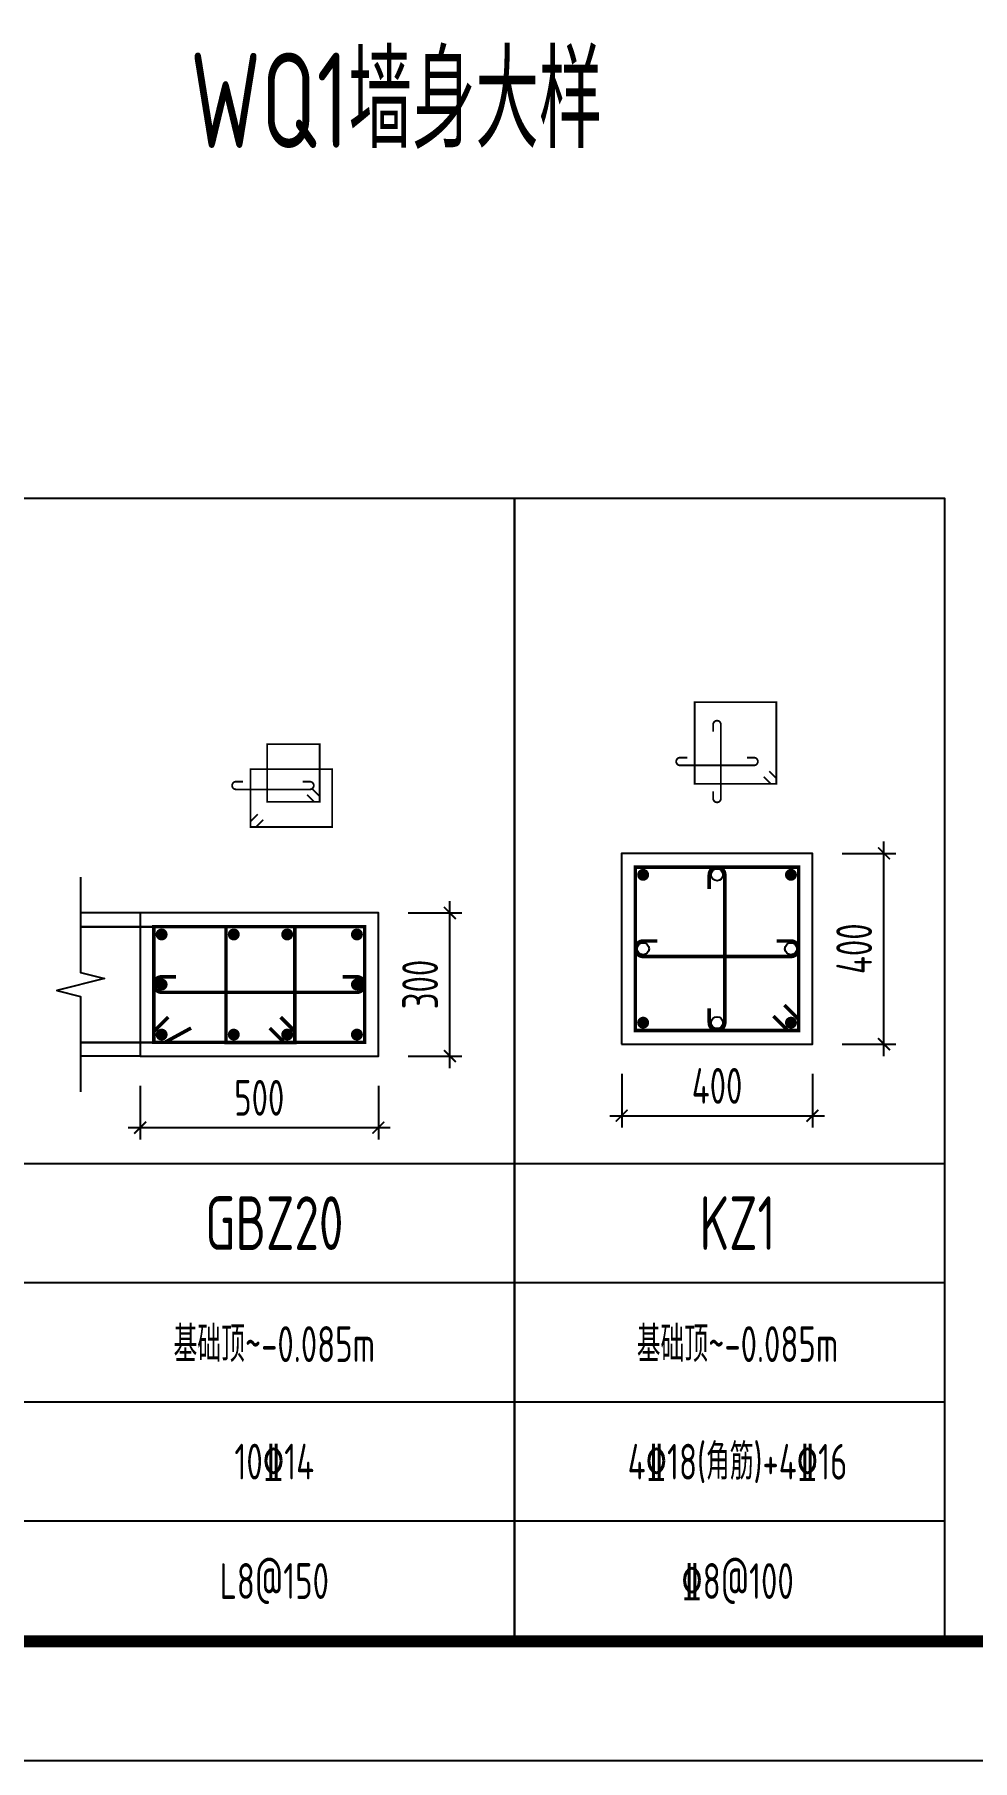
# Model space of a CAD drawing. Extents: x -461650 to 361314, y 245336 to 769729.
# Drawn here: x -71475 to -63608, y 676683 to 691156 of the extents above; entities that cross this region are included whole.
import ezdxf
from ezdxf.enums import TextEntityAlignment as Align

# ---------------------------------------------------------------- set-up
doc = ezdxf.new("R2010")
doc.units = 0
doc.header["$LTSCALE"] = 1000
doc.layers.get('0').update_dxf_attribs({"linetype": 'CONTINUOUS'})
doc.layers.get('DEFPOINTS').update_dxf_attribs({"linetype": 'CONTINUOUS'})
for name, color, linetype in [('-TK', 7, 'CONTINUOUS'), ('COLU_DE_DIM', 3, 'CONTINUOUS'), ('COLU_DE_TH', 7, 'CONTINUOUS'), ('DIM_SYMB', 3, 'CONTINUOUS'), ('LINK', 6, 'CONTINUOUS'), ('LINK-INDEX', 6, 'CONTINUOUS'), ('REIN', 6, 'CONTINUOUS'), ('S-B板配筋号', 7, 'CONTINUOUS'), ('TAB', 7, 'CONTINUOUS'), ('TAB_TEXT', 7, 'CONTINUOUS'), ('THIN', 7, 'CONTINUOUS')]:
    doc.layers.add(name, color=color, linetype=linetype)
doc.styles.add('TSSD_DIMENSION', font='Tssdeng.shx', dxfattribs={"width": 0.7, "bigfont": 'tssdchn.shx'})
doc.styles.add('TSSD_REIN', font='tssdeng.shx', dxfattribs={"width": 0.7, "height": 300, "bigfont": 'tssdchn.shx'})
doc.dimstyles.new('TSSD_25_100', dxfattribs={"dimtxt": 300, "dimasz": 100, "dimexe": 100, "dimexo": 250, "dimgap": 100, "dimtad": 1, "dimdec": 0, "dimlfac": 0.25, "dimzin": 0, "dimdsep": 46, "dimtxsty": 'TSSD_DIMENSION', "dimblk": 'ARCHTICK', "dimcen": 0, "dimdle": 100, "dimclrt": 7, "dimadec": 0, "dimazin": 0, "dimtfac": 1, "dimtdec": 0, "dimtix": 1, "dimtmove": 2, "dimatfit": 3, "dimldrblk": 'ARCHTICK', "dimfxl": 0, "dimtolj": 1, "dimtzin": 0, "dimarcsym": 0})

# ---------------------------------------------------------------- blocks, each defined once
blk = doc.blocks.new('A1')
blk.add_lwpolyline([(0, 59400), (0, 0), (84100, 0), (84100, 59400)], close=True)
at = {"const_width": 100}
blk.add_lwpolyline([(2500, 58400), (2500, 1000), (83100, 1000), (83100, 58400)], close=True, dxfattribs=at)
blk = doc.blocks.new('_ArchTick')
at = {"color": 0, "linetype": 'ByBlock', "const_width": 0.15}
blk.add_lwpolyline([(-0.5, -0.5), (0.5, 0.5)], dxfattribs=at)
blk = doc.blocks.new('*D1979')
at = {"layer": 'COLU_DE_DIM', "color": 0, "lineweight": -2}
for p, q in [((-66550, 682440), (-66550, 681990)), ((-64950, 682440), (-64950, 681990)), ((-66650, 682090), (-64850, 682090))]:
    blk.add_line(p, q, dxfattribs=at)
at = {"layer": 'DEFPOINTS', "color": 0}
for p in [(-66550, 682690), (-64950, 682690), (-64950, 682090)]:
    blk.add_point(p, dxfattribs=at)
at = {"layer": 'COLU_DE_DIM', "color": 0, "lineweight": -2, "xscale": 100, "yscale": 100, "zscale": 100, "rotation": 180}
blk.add_blockref('_ArchTick', (-66550, 682090), dxfattribs=at)
at = {"layer": 'COLU_DE_DIM', "color": 0, "lineweight": -2, "xscale": 100, "yscale": 100, "zscale": 100}
blk.add_blockref('_ArchTick', (-64950, 682090), dxfattribs=at)
at = {"layer": 'COLU_DE_DIM', "color": 7, "insert": (-65750, 682340), "char_height": 300, "attachment_point": 5, "style": 'TSSD_DIMENSION'}
blk.add_mtext('\\A1;400', dxfattribs=at)
blk = doc.blocks.new('*D1980')
at = {"layer": 'COLU_DE_DIM', "color": 0, "lineweight": -2}
for p, q in [((-64700, 684290), (-64250, 684290)), ((-64350, 682590), (-64350, 684390)), ((-64700, 682690), (-64250, 682690))]:
    blk.add_line(p, q, dxfattribs=at)
at = {"layer": 'DEFPOINTS', "color": 0}
for p in [(-64950, 684290), (-64350, 684290), (-64950, 682690)]:
    blk.add_point(p, dxfattribs=at)
at = {"layer": 'COLU_DE_DIM', "color": 0, "lineweight": -2, "xscale": 100, "yscale": 100, "zscale": 100}
for p, rotation in [((-64350, 684290), 90), ((-64350, 682690), 270)]:
    blk.add_blockref('_ArchTick', p, dxfattribs=dict(at, rotation=rotation))
at = {"layer": 'COLU_DE_DIM', "color": 7, "insert": (-64600, 683490), "char_height": 300, "attachment_point": 5, "rotation": 90, "style": 'TSSD_DIMENSION'}
blk.add_mtext('\\A1;400', dxfattribs=at)
blk = doc.blocks.new('20210729.23145802')
at = {"layer": 'DIM_SYMB', "color": 7, "style": 'TSSD_DIMENSION', "width": 0.7}
blk.add_text('WQ1墙身大样', height=800, dxfattribs=at).set_placement((-24846.769, -181459.182, 0))
blk = doc.blocks.new('*D1988')
at = {"layer": 'COLU_DE_DIM', "color": 0, "lineweight": -2}
for p, q in [((-70589, 682340), (-70589, 681890)), ((-68591, 682340), (-68591, 681890)), ((-70689, 681990), (-68491, 681990))]:
    blk.add_line(p, q, dxfattribs=at)
at = {"layer": 'DEFPOINTS', "color": 0}
for p in [(-70589, 682590), (-68591, 682590), (-68591, 681990)]:
    blk.add_point(p, dxfattribs=at)
at = {"layer": 'COLU_DE_DIM', "color": 0, "lineweight": -2, "xscale": 100, "yscale": 100, "zscale": 100, "rotation": 180}
blk.add_blockref('_ArchTick', (-70589, 681990), dxfattribs=at)
at = {"layer": 'COLU_DE_DIM', "color": 0, "lineweight": -2, "xscale": 100, "yscale": 100, "zscale": 100}
blk.add_blockref('_ArchTick', (-68591, 681990), dxfattribs=at)
at = {"layer": 'COLU_DE_DIM', "color": 7, "insert": (-69590, 682240), "char_height": 300, "attachment_point": 5, "style": 'TSSD_DIMENSION'}
blk.add_mtext('\\A1;500', dxfattribs=at)
blk = doc.blocks.new('*D1989')
at = {"layer": 'COLU_DE_DIM', "color": 0, "lineweight": -2}
for p, q in [((-67991, 682490), (-67991, 683890)), ((-68341, 683790), (-67891, 683790)), ((-68341, 682590), (-67891, 682590))]:
    blk.add_line(p, q, dxfattribs=at)
at = {"layer": 'DEFPOINTS', "color": 0}
for p in [(-68591, 683790), (-67991, 683790), (-68591, 682590)]:
    blk.add_point(p, dxfattribs=at)
at = {"layer": 'COLU_DE_DIM', "color": 0, "lineweight": -2, "xscale": 100, "yscale": 100, "zscale": 100}
for p, rotation in [((-67991, 683790), 90), ((-67991, 682590), 270)]:
    blk.add_blockref('_ArchTick', p, dxfattribs=dict(at, rotation=rotation))
at = {"layer": 'COLU_DE_DIM', "color": 7, "insert": (-68241, 683190), "char_height": 300, "attachment_point": 5, "rotation": 90, "style": 'TSSD_DIMENSION'}
blk.add_mtext('\\A1;300', dxfattribs=at)

msp = doc.modelspace()

# ---------------------------------------------------------------- linework, layer by layer
at = {"layer": 'COLU_DE_TH'}
for points in [[(-66550.3, 682689.91), (-64950.3, 682689.91), (-64950.3, 684289.91), (-66550.3, 684289.91), (-66550.3, 682689.91)], [(-70589.09, 683789.85), (-70589.09, 682589.91), (-68591.09, 682589.91), (-68591.09, 683789.85), (-70589.09, 683789.85)]]:
    msp.add_lwpolyline(points, close=True, dxfattribs=at)
at = {"layer": 'LINK', "const_width": 30}
for points in [[(-65185.3, 683016.83), (-65065.3, 682896.83), (-65065.3, 682804.91), (-66435.3, 682804.91), (-66435.3, 684174.91), (-65065.3, 684174.91), (-65065.3, 682804.91), (-65157.23, 682804.91), (-65277.23, 682924.91)], [(-70162.17, 682824.91), (-70382.17, 682704.91), (-70474.09, 682704.91), (-70474.09, 683674.85), (-68706.09, 683674.85), (-68706.09, 682704.91), (-70474.09, 682704.91), (-70474.09, 682796.83), (-70354.09, 682916.83)], [(-69410.84, 682916.73), (-69290.84, 682796.72), (-69290.84, 682704.8), (-69868.84, 682704.81), (-69868.84, 683674.85), (-69290.84, 683674.85), (-69290.84, 682704.8), (-69382.76, 682704.8), (-69502.76, 682824.8)]]:
    msp.add_lwpolyline(points, dxfattribs=at)
for points in [[(-65815.3, 682989.91), (-65815.3, 682869.91, 1), (-65685.3, 682869.91), (-65685.3, 684109.91, 1), (-65815.3, 684109.91), (-65815.3, 683989.91)], [(-66250.3, 683554.91), (-66370.3, 683554.91, 1), (-66370.3, 683424.91), (-65130.3, 683424.91, 1), (-65130.3, 683554.91), (-65250.3, 683554.91)], [(-70289.09, 683254.88), (-70409.09, 683254.88, 1), (-70409.09, 683124.88), (-68771.09, 683124.88, 1), (-68771.09, 683254.88), (-68891.09, 683254.88)]]:
    msp.add_lwpolyline(points, format="xyb", dxfattribs=at)
at = {"layer": 'LINK-INDEX', "const_width": 15}
for points in [[(-65312.8, 684978.51), (-65252.8, 684918.51), (-65252.8, 684872.55), (-65937.8, 684872.55), (-65937.8, 685557.55), (-65252.8, 685557.55), (-65252.8, 684872.55), (-65298.76, 684872.55), (-65358.76, 684932.55)], [(-69142.95, 684827.1), (-69082.96, 684767.1), (-69082.96, 684721.14), (-69522.96, 684721.14), (-69522.96, 685206.17), (-69082.96, 685206.17), (-69082.96, 684721.14), (-69128.92, 684721.14), (-69188.92, 684781.14)], [(-69556.88, 684571.18), (-69616.88, 684511.18), (-69662.84, 684511.18), (-69662.84, 684996.16), (-68977.84, 684996.16), (-68977.84, 684511.18), (-69662.84, 684511.18), (-69662.84, 684557.14), (-69602.84, 684617.14)]]:
    msp.add_lwpolyline(points, dxfattribs=at)
for points in [[(-65782.8, 684810.05), (-65782.8, 684750.05, 1), (-65717.8, 684750.05), (-65717.8, 685370.05, 1), (-65782.8, 685370.05), (-65782.8, 685310.05)], [(-66000.3, 685092.55), (-66060.3, 685092.55, 1), (-66060.3, 685027.55), (-65440.3, 685027.55, 1), (-65440.3, 685092.55), (-65500.3, 685092.55)], [(-69725.34, 684891.16), (-69785.34, 684891.16, 1), (-69785.34, 684826.16), (-69165.34, 684826.16, 1), (-69165.34, 684891.16), (-69225.34, 684891.16)]]:
    msp.add_lwpolyline(points, format="xyb", dxfattribs=at)
at = {"layer": 'LINK-INDEX', "color": 1, "const_width": 20}
for points in [[(-70374.09, 683674.85), (-71089.09, 683674.85)], [(-70374.09, 682704.91), (-71089.09, 682704.91)]]:
    msp.add_lwpolyline(points, dxfattribs=at)
at = {"layer": 'REIN', "const_width": 50}
for points in [[(-66395.3, 684109.91, 1), (-66345.3, 684109.91, 1), (-66395.3, 684109.91)], [(-65155.3, 684109.91, 1), (-65105.3, 684109.91, 1), (-65155.3, 684109.91)], [(-70434.09, 683609.85, 1), (-70384.09, 683609.85, 1), (-70434.09, 683609.85)], [(-69828.84, 683609.75, 1), (-69778.84, 683609.75, 1), (-69828.84, 683609.75)], [(-69380.84, 683609.85, 1), (-69330.84, 683609.85, 1), (-69380.84, 683609.85)], [(-68796.09, 683609.85, 1), (-68746.09, 683609.85, 1), (-68796.09, 683609.85)], [(-70434.09, 683189.98, 1), (-70384.09, 683189.98, 1), (-70434.09, 683189.98)], [(-68796.09, 683189.98, 1), (-68746.09, 683189.98, 1), (-68796.09, 683189.98)], [(-70434.09, 682769.91, 1), (-70384.09, 682769.91, 1), (-70434.09, 682769.91)], [(-69828.84, 682769.81, 1), (-69778.84, 682769.81, 1), (-69828.84, 682769.81)], [(-69380.84, 682769.91, 1), (-69330.84, 682769.91, 1), (-69380.84, 682769.91)], [(-68796.09, 682769.91, 1), (-68746.09, 682769.91, 1), (-68796.09, 682769.91)], [(-66395.3, 682869.91, 1), (-66345.3, 682869.91, 1), (-66395.3, 682869.91)], [(-65155.3, 682869.91, 1), (-65105.3, 682869.91, 1), (-65155.3, 682869.91)]]:
    msp.add_lwpolyline(points, format="xyb", close=True, dxfattribs=at)
at = {"layer": 'REIN'}
for centre in [(-65750.3, 684109.91), (-66370.3, 683489.91), (-65130.3, 683489.91), (-65750.3, 682869.91)]:
    msp.add_circle(centre, 50, dxfattribs=at)
at = {"layer": 'TAB'}
for points in [[(-71661.5, 687267.83), (-67450.3, 687267.83), (-67450.3, 677689.91), (-71661.5, 677689.91), (-71661.5, 687267.83), (-71661.5, 681689.91), (-67450.3, 681689.91), (-67450.3, 680689.91), (-71661.5, 680689.91), (-71661.5, 679689.91), (-67450.3, 679689.91), (-67450.3, 678689.91), (-71661.5, 678689.91)], [(-67450.3, 687267.83), (-63842.18, 687267.83), (-63842.18, 677689.91), (-67450.3, 677689.91), (-67450.3, 687267.83), (-67450.3, 681689.91), (-63842.18, 681689.91), (-63842.18, 680689.91), (-67450.3, 680689.91), (-67450.3, 679689.91), (-63842.18, 679689.91), (-63842.18, 678689.91), (-67450.3, 678689.91)]]:
    msp.add_lwpolyline(points, dxfattribs=at)
at = {"layer": 'THIN'}
for p, q in [((-70589.09, 683789.85), (-71089.09, 683789.85)), ((-70589.09, 682589.91), (-71089.09, 682589.91))]:
    msp.add_line(p, q, dxfattribs=at)
msp.add_lwpolyline([(-71089.09, 684089.85), (-71089.09, 683289.88), (-70889.09, 683239.88), (-71289.09, 683139.88), (-71089.09, 683089.88), (-71089.09, 682289.91)], dxfattribs=at)

# ---------------------------------------------------------------- block references
at = {"layer": '-TK'}
msp.add_blockref('A1', (-139511.89, 676683.4), dxfattribs=at)
at = {"layer": 'S-B板配筋号'}
msp.add_blockref('20210729.23145802', (-45323.85, 871663.79), dxfattribs=at)

# ---------------------------------------------------------------- texts
at = {"layer": 'TAB_TEXT', "color": 7, "style": 'TSSD_REIN', "width": 0.7}
for s, height, p in [('GBZ20', 450, (-69463.96, 681189.91)), ('基础顶~-0.085m', 300, (-69463.96, 680189.91)), ('L8@150', 300, (-69463.96, 678189.91))]:
    msp.add_text(s, height=height, dxfattribs=at).set_placement(p, align=Align.MIDDLE)
at = {"layer": 'TAB_TEXT', "style": 'TSSD_REIN', "width": 0.7}
for s, height, p in [('KZ1', 450, (-65578.42, 681189.91)), ('基础顶~-0.085m', 300, (-65578.42, 680189.91))]:
    msp.add_text(s, height=height, dxfattribs=at).set_placement(p, align=Align.MIDDLE)
at = {"layer": 'TAB_TEXT', "color": 1, "style": 'TSSD_REIN', "width": 0.7}
for s, p in [('4%%13218(角筋)+4%%13216', (-65578.42, 679189.91)), ('10%%13214', (-69463.96, 679189.91)), ('%%1328@100', (-65578.42, 678189.91))]:
    msp.add_text(s, height=300, dxfattribs=at).set_placement(p, align=Align.MIDDLE)

# ---------------------------------------------------------------- dimensions: what is measured, and where the dimension line sits
at = {"layer": 'COLU_DE_DIM'}
for base, p1, p2, picture, middle in [((-64350.3, 684289.91), (-64950.3, 682689.91), (-64950.3, 684289.91), '*D1980', (-64600.3, 683489.91)), ((-67991.09, 683789.85), (-68591.09, 682589.91), (-68591.09, 683789.85), '*D1989', (-68241.09, 683189.88))]:
    dim = msp.add_linear_dim(base=base, p1=p1, p2=p2, angle=90, dimstyle='TSSD_25_100', dxfattribs=at)
    dim.commit()
    dim.dimension.update_dxf_attribs({"geometry": picture, "text_midpoint": middle})
for base, p1, p2, picture, middle in [((-64950.3, 682089.91), (-66550.3, 682689.91), (-64950.3, 682689.91), '*D1979', (-65750.3, 682339.91)), ((-68591.09412959, 681989.90678107), (-70589.09412959, 682589.90678107), (-68591.09412959, 682589.90678107), '*D1988', (-69590.09412959, 682239.90678107))]:
    dim = msp.add_linear_dim(base=base, p1=p1, p2=p2, dimstyle='TSSD_25_100', dxfattribs=at)
    dim.commit()
    dim.dimension.update_dxf_attribs({"geometry": picture, "text_midpoint": middle})

doc.saveas('drawing.dxf')
